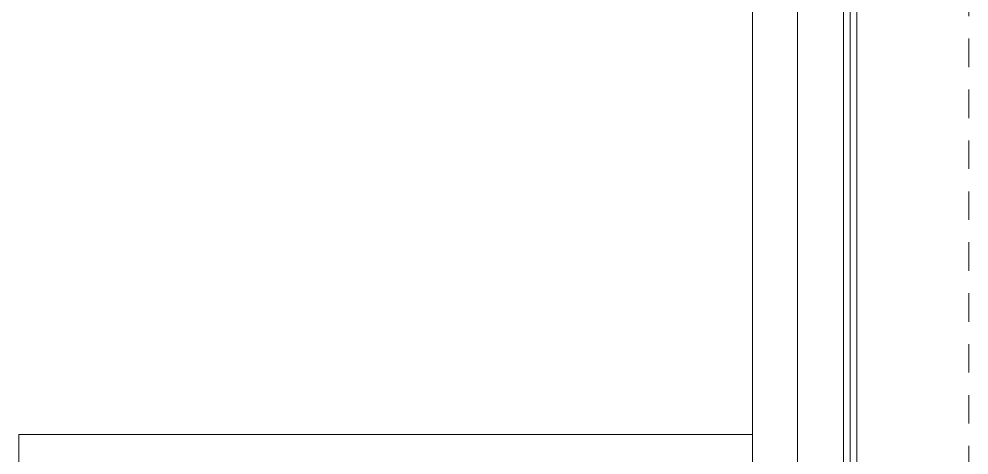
# Model space of a CAD drawing. Header units: millimetres. Extents: x -32 to 1412, y -324 to 2887.
# Drawn here: x 1058.441 to 1062.676, y 1939.142 to 1941.086 of the extents above; entities that cross this region are included whole.
import ezdxf

# ---------------------------------------------------------------- set-up
doc = ezdxf.new("R2010")
doc.units = ezdxf.units.MM
doc.header["$LTSCALE"] = 0.5
doc.linetypes.add('HIDDEN', pattern=[9.525, 6.35, -3.175])
doc.layers.add('arquitetura', color=252, linetype='CONTINUOUS', lineweight=5)

msp = doc.modelspace()

# ---------------------------------------------------------------- linework, layer by layer
at = {"layer": 'arquitetura', "color": 252}
for p, q in [((1062.1762, 1958.5796), (1062.1762, 1931.5691)), ((1062.1162, 1958.5196), (1062.1162, 1931.5691)), ((1062.1462, 1958.5496), (1062.1462, 1931.5691)), ((1061.7112, 1958.0091), (1061.7112, 1931.7991)), ((1061.9112, 1958.0091), (1061.9112, 1931.5811)), ((1058.4412, 1939.2337), (1061.7112, 1939.2337)), ((1058.4412, 1932.8491), (1058.4412, 1939.2337))]:
    msp.add_line(p, q, dxfattribs=at)
at = {"layer": 'arquitetura', "color": 252, "linetype": 'HIDDEN', "ltscale": 0.04}
msp.add_line((1062.6762, 1931.5641), (1062.6762, 1958.5796), dxfattribs=at)

doc.saveas('drawing.dxf')
